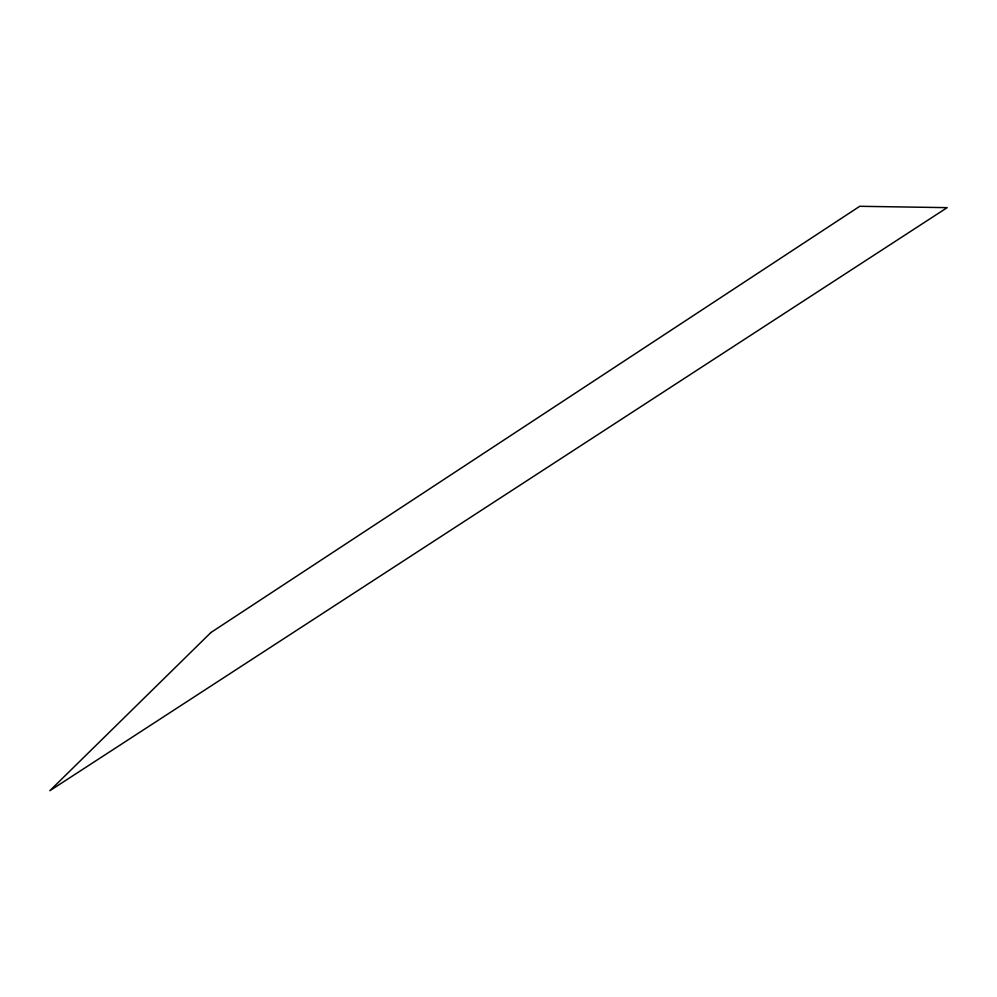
<?xml version="1.0" encoding="UTF-8"?>
<svg xmlns="http://www.w3.org/2000/svg" width="997" height="997" viewBox="0 0 997 997"><rect width="100%" height="100%" fill="white"/><g stroke="black" fill="none" stroke-linecap="round" stroke-linejoin="round"><path stroke-width="1.5" d="M210.928 632.509L49.85 790.708L947.15 207.65L859.75 206.292L210.928 632.509"/></g></svg>
